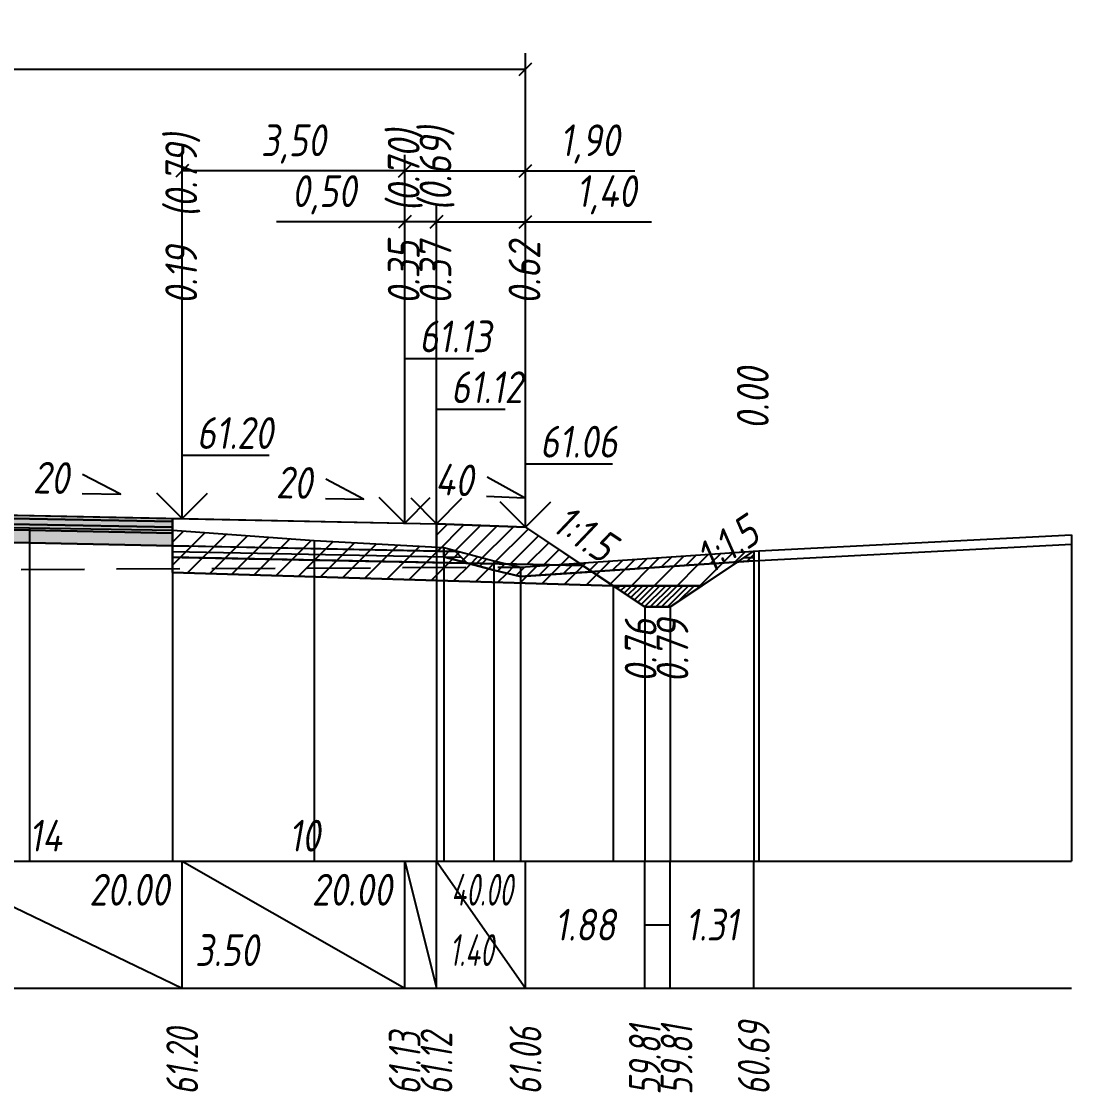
# Model space of a CAD drawing. Extents: x -717 to 1451, y -133302 to 233.
# Drawn here: x 166.3 to 248.9, y -52782.2 to -52698 of the extents above; entities that cross this region are included whole.
import ezdxf
from ezdxf.enums import TextEntityAlignment as Align

# ---------------------------------------------------------------- set-up
doc = ezdxf.new("R2010")
doc.units = 0
doc.linetypes.add('штриховая', pattern=[0.75, 0.5, -0.25])
for name, color, linetype in [('Интерполированный поперечник', 2, 'Continuous'), ('Код_514', 1, 'Continuous'), ('Контур_0', 7, 'Continuous'), ('Контур_2521', 7, 'Continuous'), ('Контур_2564', 7, 'Continuous'), ('Контур_2660', 7, 'Continuous'), ('Контур_2665', 7, 'Continuous'), ('Контур_400', 7, 'Continuous'), ('Контур_508', 7, 'Continuous'), ('Контур_512', 7, 'Continuous'), ('Контур_513', 7, 'Continuous'), ('Контур_818', 7, 'Continuous'), ('Красный поперечник', 1, 'Continuous'), ('Объём_2501', 7, 'Continuous'), ('Объём_2564', 7, 'Continuous'), ('Объём_2650', 7, 'Continuous'), ('Объём_2660', 7, 'Continuous'), ('Объём_2661', 7, 'Continuous'), ('Объём_2662', 7, 'Continuous'), ('Объём_2663', 7, 'Continuous'), ('Объём_2664', 7, 'Continuous'), ('Объём_2665', 7, 'Continuous'), ('Объём_2666', 7, 'Continuous'), ('Объём_2667', 7, 'Continuous'), ('Объём_2668', 7, 'Continuous'), ('Объём_2669', 7, 'Continuous'), ('Объём_2675', 7, 'Continuous'), ('Объём_2753', 7, 'Continuous'), ('Откосы', 7, 'Continuous'), ('Отметки покрытия', 7, 'Continuous'), ('Рабочие отметки', 7, 'Continuous'), ('Рабочие отметки доп.', 7, 'Continuous'), ('Слои выравнивания', 7, 'Continuous'), ('Таблица', 7, 'Continuous'), ('Уклоны проезжей части', 7, 'Continuous'), ('Черный поперечник', 3, 'Continuous')]:
    doc.layers.add(name, color=color, linetype=linetype)
for name, color, linetype, true_color in [('Контур_2540', 2, 'Continuous', 0xffff00), ('Контур_2560', 2, 'Continuous', 0xffff00), ('Контур_2561', 7, 'Continuous', 0xff8040), ('Контур_2562', 3, 'Continuous', 0x00ff00), ('Контур_2563', 7, 'Continuous', 0xff8000), ('Контур_2570', 7, 'Continuous', 0x80ff00), ('Контур_2725', 7, 'Continuous', 0x323232), ('Контур_2736', 4, 'Continuous', 0x00ffff), ('Контур_2737', 4, 'Continuous', 0x00ffff), ('Контур_2738', 4, 'Continuous', 0x00ffff), ('Контур_2739', 4, 'Continuous', 0x00ffff), ('Контур_2741', 4, 'Continuous', 0x00ffff), ('Контур_2742', 4, 'Continuous', 0x00ffff), ('Контур_2743', 4, 'Continuous', 0x00ffff), ('Контур_2744', 7, 'Continuous', 0xa4ffff), ('Контур_2745', 7, 'Continuous', 0xa4ffff), ('Контур_2747', 4, 'Continuous', 0x00ffff), ('Контур_2748', 4, 'Continuous', 0x00ffff), ('Контур_2749', 4, 'Continuous', 0x00ffff), ('Контур_2750', 4, 'Continuous', 0x00ffff), ('Контур_2751', 4, 'Continuous', 0x00ffff), ('Контур_2752', 4, 'Continuous', 0x00ffff), ('Контур_2760', 7, 'Continuous', 0x323232), ('Контур_2761', 7, 'Continuous', 0x323232), ('Контур_2762', 7, 'Continuous', 0x323232), ('Контур_2763', 7, 'Continuous', 0x323232), ('Контур_402', 7, 'Continuous', 0xff6464), ('Контур_703', 4, 'Continuous', 0x00ffff), ('Контур_705', 4, 'Continuous', 0x00ffff), ('Контур_707', 4, 'Continuous', 0x00ffff), ('Контур_720', 131, 'Continuous', 0xaaffff), ('Объём_2500', 7, 'Continuous', 0xc0c0c0), ('Объём_2520', 7, 'Continuous', 0x80ffff), ('Объём_2540', 2, 'Continuous', 0xffff00), ('Объём_2560', 2, 'Continuous', 0xffff00), ('Объём_2561', 7, 'Continuous', 0xff8040), ('Объём_2562', 3, 'Continuous', 0x00ff00), ('Объём_2563', 7, 'Continuous', 0xff8000), ('Объём_2570', 7, 'Continuous', 0x80ff00), ('Объём_2600', 7, 'Continuous', 0x808000), ('Объём_2620', 2, 'Continuous', 0xffff00), ('Объём_2746', 2, 'Continuous', 0xffff00)]:
    doc.layers.add(name, color=color, linetype=linetype, true_color=true_color)
doc.styles.get("Standard").update_dxf_attribs({"font": 'txt', "height": 2.5})
doc.styles.add('М', font='romand.shx', dxfattribs={"width": 0.8, "oblique": 10, "height": 2.5})
doc.dimstyles.new('ISO-25', dxfattribs={"dimtxt": 2.5, "dimasz": 2.5, "dimexe": 1.25, "dimexo": 0.625, "dimtad": 1, "dimtxsty": 'Standard', "dimcen": 2.5, "dimadec": 0, "dimazin": 0, "dimtfac": 1, "dimtmove": 0, "dimatfit": 3, "dimfxl": 1, "dimarcsym": 0})

# ---------------------------------------------------------------- blocks, each defined once
blk = doc.blocks.new('_Oblique')
at = {"color": 0, "linetype": 'ByBlock', "lineweight": -2}
blk.add_line((-0.5, -0.5), (0.5, 0.5), dxfattribs=at)
blk = doc.blocks.new('*D1258')
at = {"color": 0, "lineweight": -2, "transparency": 16777216}
for p, q in [((198.9, -52736.898), (198.9, -52712.458)), ((205.9, -52737.178), (205.9, -52712.458)), ((198.9, -52713.708), (205.9, -52713.708)), ((205.9, -52713.708), (215.816, -52713.708))]:
    blk.add_line(p, q, dxfattribs=at)
at = {"layer": 'Defpoints', "color": 0, "transparency": 16777216}
for p in [(205.9, -52713.708), (198.9, -52737.523), (205.9, -52737.803)]:
    blk.add_point(p, dxfattribs=at)
at = {"color": 0, "lineweight": -2, "transparency": 16777216, "rotation": 180}
blk.add_blockref('_Oblique', (198.9, -52713.708), dxfattribs=at)
at = {"color": 0, "lineweight": -2, "transparency": 16777216}
blk.add_blockref('_Oblique', (205.9, -52713.708), dxfattribs=at)
at = {"color": 0, "transparency": 16777216, "insert": (212.276, -52711.595), "char_height": 2.5, "width": 8.75, "attachment_point": 5, "style": 'М'}
blk.add_mtext('1,40', dxfattribs=at)
blk = doc.blocks.new('*D1260')
at = {"color": 0, "lineweight": -2, "transparency": 16777216}
for p, q in [((196.4, -52736.848), (196.4, -52712.458)), ((198.9, -52736.898), (198.9, -52712.458)), ((196.4, -52713.708), (186.305, -52713.708)), ((198.9, -52713.708), (196.4, -52713.708))]:
    blk.add_line(p, q, dxfattribs=at)
at = {"layer": 'Defpoints', "color": 0, "transparency": 16777216}
for p in [(198.9, -52713.708), (196.4, -52737.473), (198.9, -52737.523)]:
    blk.add_point(p, dxfattribs=at)
at = {"color": 0, "lineweight": -2, "transparency": 16777216, "rotation": 180}
blk.add_blockref('_Oblique', (196.4, -52713.708), dxfattribs=at)
at = {"color": 0, "lineweight": -2, "transparency": 16777216}
blk.add_blockref('_Oblique', (198.9, -52713.708), dxfattribs=at)
at = {"color": 0, "transparency": 16777216, "insert": (190.067, -52711.595), "char_height": 2.5, "width": 9.16667, "attachment_point": 5, "style": 'М'}
blk.add_mtext('0,50', dxfattribs=at)
blk = doc.blocks.new('*D1262')
at = {"color": 0, "lineweight": -2, "transparency": 16777216}
for p, q in [((178.9, -52736.498), (178.9, -52708.458)), ((196.4, -52736.848), (196.4, -52708.458)), ((196.4, -52709.708), (178.9, -52709.708))]:
    blk.add_line(p, q, dxfattribs=at)
at = {"layer": 'Defpoints', "color": 0, "transparency": 16777216}
for p in [(178.9, -52709.708), (178.9, -52737.123), (196.4, -52737.473)]:
    blk.add_point(p, dxfattribs=at)
at = {"color": 0, "lineweight": -2, "transparency": 16777216, "rotation": 180}
blk.add_blockref('_Oblique', (178.9, -52709.708), dxfattribs=at)
at = {"color": 0, "lineweight": -2, "transparency": 16777216}
blk.add_blockref('_Oblique', (196.4, -52709.708), dxfattribs=at)
at = {"color": 0, "transparency": 16777216, "insert": (187.65, -52707.595), "char_height": 2.5, "width": 9.58333, "attachment_point": 5, "style": 'М'}
blk.add_mtext('3,50', dxfattribs=at)
blk = doc.blocks.new('*D1263')
at = {"color": 0, "lineweight": -2, "transparency": 16777216}
for p, q in [((196.4, -52736.848), (196.4, -52708.458)), ((205.9, -52737.178), (205.9, -52708.458)), ((196.4, -52709.708), (205.9, -52709.708)), ((205.9, -52709.708), (214.509, -52709.708))]:
    blk.add_line(p, q, dxfattribs=at)
at = {"layer": 'Defpoints', "color": 0, "transparency": 16777216}
for p in [(196.4, -52709.708), (196.4, -52737.473), (205.9, -52737.803)]:
    blk.add_point(p, dxfattribs=at)
at = {"color": 0, "lineweight": -2, "transparency": 16777216, "rotation": 180}
blk.add_blockref('_Oblique', (196.4, -52709.708), dxfattribs=at)
at = {"color": 0, "lineweight": -2, "transparency": 16777216}
blk.add_blockref('_Oblique', (205.9, -52709.708), dxfattribs=at)
at = {"color": 0, "transparency": 16777216, "insert": (210.969, -52707.595), "char_height": 2.5, "width": 8.75, "attachment_point": 5, "style": 'М'}
blk.add_mtext('1,90', dxfattribs=at)
blk = doc.blocks.new('*D1265')
at = {"color": 0, "lineweight": -2, "transparency": 16777216}
for p, q in [((110.4, -52737.178), (110.4, -52700.458)), ((205.9, -52737.178), (205.9, -52700.458)), ((110.4, -52701.708), (205.9, -52701.708))]:
    blk.add_line(p, q, dxfattribs=at)
at = {"layer": 'Defpoints', "color": 0, "transparency": 16777216}
for p in [(205.9, -52701.708), (110.4, -52737.803), (205.9, -52737.803)]:
    blk.add_point(p, dxfattribs=at)
at = {"color": 0, "lineweight": -2, "transparency": 16777216, "rotation": 180}
blk.add_blockref('_Oblique', (110.4, -52701.708), dxfattribs=at)
at = {"color": 0, "lineweight": -2, "transparency": 16777216}
blk.add_blockref('_Oblique', (205.9, -52701.708), dxfattribs=at)
at = {"color": 0, "transparency": 16777216, "insert": (158.15, -52699.595), "char_height": 2.5, "width": 10.41667, "attachment_point": 5, "style": 'М'}
blk.add_mtext('19,10', dxfattribs=at)

msp = doc.modelspace()

# ---------------------------------------------------------------- hatches: boundary and pattern name
at = {"layer": 'Объём_2563'}
h = msp.add_hatch(dxfattribs=at)
h.set_pattern_fill('ANSI31', color=256, scale=0.3)
h.paths.add_polyline_path([(201.318, -52740.559), (200.4, -52739.64), (198.9, -52739.61), (198.9, -52737.46), (205.9, -52737.74), (210.4, -52740.74)])
at = {"layer": 'Объём_2570'}
h = msp.add_hatch(dxfattribs=at)
h.set_pattern_fill('ANSI31', color=256, scale=0.2)
h.paths.add_polyline_path([(223.86, -52740.369), (205.513, -52741.617), (203.407, -52741.128), (199.469, -52740.07), (199.469, -52739.32), (203.407, -52740.378), (205.513, -52740.867), (223.86, -52739.619)])
at = {"layer": 'Объём_2600'}
h = msp.add_hatch(dxfattribs=at)
h.set_pattern_fill('ANSI31', color=6, scale=0.4)
h.paths.add_polyline_path([(212.791, -52742.335), (178.131, -52741.295), (178.131, -52737.969), (189.29, -52738.77), (199.469, -52739.32), (199.469, -52740.07), (203.407, -52741.128), (205.513, -52741.617), (222.607, -52740.455), (219.787, -52742.335)])
h = msp.add_hatch(dxfattribs=at)
h.set_pattern_fill('HONEY', color=5, scale=0.3)
h.paths.add_polyline_path([(222.607, -52740.455), (223.86, -52739.619), (223.86, -52740.369)])
at = {"layer": 'Объём_2620'}
h = msp.add_hatch(dxfattribs=at)
h.set_pattern_fill('ANSI31', color=2, scale=0.1)
h.paths.add_polyline_path([(212.791, -52742.335), (219.787, -52742.335), (217.289, -52744), (215.289, -52744)])
at = {"layer": 'Слои выравнивания'}
for color, points in [(2, [(158.15, -52736.645), (166.88, -52736.82), (178.131, -52737.045), (178.131, -52737.295), (166.88, -52737.07), (158.15, -52736.895)]), (3, [(158.15, -52736.895), (166.88, -52737.07), (178.131, -52737.295), (178.131, -52737.745), (166.88, -52737.52), (158.15, -52737.345)]), (4, [(158.15, -52737.345), (166.88, -52737.52), (178.131, -52737.745), (178.131, -52738.195), (166.88, -52737.97), (158.15, -52737.795)]), (5, [(158.15, -52737.795), (166.88, -52737.97), (178.131, -52738.195), (178.131, -52739.195), (166.88, -52738.97), (158.15, -52738.795)])]:
    msp.add_hatch(color=color, dxfattribs=at).paths.add_polyline_path(points)

# ---------------------------------------------------------------- linework, layer by layer
at = {"layer": 'Интерполированный поперечник', "linetype": 'штриховая', "ltscale": 10, "flags": 128}
msp.add_lwpolyline([(91.22, -52741.405), (205.513, -52740.867)], dxfattribs=at)
at = {"layer": 'Код_514'}
for p, q in [((158.15, -52764), (178.9, -52774)), ((178.9, -52774), (178.9, -52764)), ((178.9, -52764), (196.4, -52774)), ((196.4, -52774), (196.4, -52764)), ((196.4, -52764), (198.9, -52774)), ((198.9, -52774), (198.9, -52764)), ((198.9, -52764), (205.9, -52774)), ((205.9, -52774), (205.9, -52764)), ((215.289, -52774), (215.289, -52764)), ((217.289, -52774), (217.289, -52764)), ((223.86, -52774), (223.86, -52764)), ((215.289, -52769), (217.289, -52769))]:
    msp.add_line(p, q, dxfattribs=at)
at = {"layer": 'Контур_0', "flags": 128}
for points in [[(178.131, -52737.045), (198.9, -52737.46), (198.9, -52739.61), (178.131, -52739.195), (178.131, -52737.045), (178.131, -52737.045)], [(205.9, -52737.74), (210.119, -52740.554), (210.119, -52740.554), (210.119, -52740.554), (210.119, -52740.554), (210.119, -52740.554), (210.119, -52740.554), (210.119, -52740.554), (210.119, -52740.554), (210.119, -52740.554), (210.119, -52740.554), (210.119, -52740.554), (210.119, -52740.554), (210.119, -52740.554), (210.119, -52740.554), (215.289, -52744)], [(205.9, -52737.74), (210.119, -52740.554), (210.119, -52740.554), (210.119, -52740.554), (210.119, -52740.554), (210.119, -52740.554), (210.119, -52740.554), (210.119, -52740.554), (210.119, -52740.554), (210.119, -52740.554), (210.119, -52740.554), (210.119, -52740.554), (210.119, -52740.554), (210.119, -52740.554), (210.119, -52740.554), (215.289, -52744), (217.289, -52744), (223.86, -52739.619), (223.86, -52739.619), (223.86, -52739.619), (223.86, -52739.619), (223.86, -52739.619), (223.86, -52739.619), (223.86, -52739.619), (223.86, -52739.619), (223.86, -52739.619), (223.86, -52739.619), (223.86, -52739.619), (223.86, -52739.619), (223.86, -52739.619)], [(178.9, -52739.21), (200.4, -52739.64), (201.318, -52740.559), (178.131, -52740.095), (178.131, -52739.195), (178.9, -52739.21), (178.9, -52739.21)], [(198.9, -52739.61), (200.4, -52739.64), (201.318, -52740.559), (210.4, -52740.74)]]:
    msp.add_lwpolyline(points, dxfattribs=at)
at = {"layer": 'Контур_2521', "color": 250, "flags": 128}
msp.add_lwpolyline([(178.131, -52739.645), (200.859, -52740.1)], dxfattribs=at)
at = {"layer": 'Контур_2540', "flags": 128}
msp.add_lwpolyline([(178.9, -52740.11), (210.4, -52740.74), (212.791, -52742.335), (178.131, -52741.295), (178.131, -52740.095), (178.9, -52740.11), (178.9, -52740.11)], dxfattribs=at)
at = {"layer": 'Контур_2560', "flags": 128}
msp.add_lwpolyline([(198.9, -52737.46), (205.9, -52737.74), (205.9, -52737.74), (205.9, -52737.74)], dxfattribs=at)
at = {"layer": 'Контур_2561', "flags": 128}
msp.add_lwpolyline([(198.9, -52737.46), (198.9, -52737.46), (205.9, -52737.74), (205.9, -52737.74), (198.9, -52737.46)], dxfattribs=at)
at = {"layer": 'Контур_2562', "flags": 128}
msp.add_lwpolyline([(205.9, -52737.74), (205.9, -52737.74), (205.9, -52737.74), (205.9, -52737.74), (205.9, -52737.74)], dxfattribs=at)
at = {"layer": 'Контур_2563', "flags": 128}
msp.add_lwpolyline([(201.318, -52740.559), (200.4, -52739.64), (198.9, -52739.61), (198.9, -52737.46), (205.9, -52737.74), (210.4, -52740.74), (201.318, -52740.559), (201.318, -52740.559)], dxfattribs=at)
at = {"layer": 'Контур_2564', "flags": 128}
msp.add_lwpolyline([(198.9, -52737.46), (205.9, -52737.74)], dxfattribs=at)
at = {"layer": 'Контур_2570', "flags": 128}
msp.add_lwpolyline([(80, -52742.554), (81.656, -52742.48), (83.177, -52742.374), (91.22, -52742.155), (91.22, -52742.155), (95.287, -52741.906), (104.924, -52740.9), (104.924, -52740.15), (120.26, -52739.009), (132.768, -52738.224), (144.321, -52737.934), (155.483, -52737.667), (158.15, -52737.697), (166.88, -52737.795), (178.131, -52737.969), (189.29, -52738.77), (199.469, -52739.32), (199.469, -52740.07), (203.407, -52741.128), (205.513, -52741.617), (205.513, -52741.617), (224.255, -52740.343), (248.86, -52739.08)], dxfattribs=at)
at = {"layer": 'Контур_2660', "flags": 128}
msp.add_lwpolyline([(178.131, -52741.295), (212.791, -52742.335)], dxfattribs=at)
at = {"layer": 'Контур_2665', "flags": 128}
msp.add_lwpolyline([(205.9, -52737.74), (205.9, -52737.74)], dxfattribs=at)
at = {"layer": 'Контур_2725', "flags": 128}
msp.add_lwpolyline([(132.768, -52739.303), (137.4, -52739.21), (144.321, -52739.072), (155.483, -52738.849), (158.15, -52738.795), (166.88, -52738.97), (178.131, -52739.195)], dxfattribs=at)
at = {"layer": 'Контур_2736', "flags": 128}
for points in [[(205.9, -52737.74), (210.119, -52740.554)], [(210.119, -52740.554), (215.289, -52744)]]:
    msp.add_lwpolyline(points, dxfattribs=at)
at = {"layer": 'Контур_2737', "flags": 128}
msp.add_lwpolyline([(210.119, -52740.554), (210.119, -52740.554)], dxfattribs=at)
at = {"layer": 'Контур_2738', "flags": 128}
msp.add_lwpolyline([(210.119, -52740.554), (210.119, -52740.554)], dxfattribs=at)
at = {"layer": 'Контур_2739', "flags": 128}
msp.add_lwpolyline([(210.119, -52740.554), (210.119, -52740.554)], dxfattribs=at)
at = {"layer": 'Контур_2741', "flags": 128}
msp.add_lwpolyline([(223.86, -52739.619), (223.86, -52739.619)], dxfattribs=at)
at = {"layer": 'Контур_2742', "flags": 128}
msp.add_lwpolyline([(223.86, -52739.619), (223.86, -52739.619)], dxfattribs=at)
at = {"layer": 'Контур_2743', "flags": 128}
msp.add_lwpolyline([(223.86, -52739.619), (223.86, -52739.619)], dxfattribs=at)
at = {"layer": 'Контур_2744', "flags": 128}
msp.add_lwpolyline([(223.86, -52739.619), (223.86, -52739.619)], dxfattribs=at)
msp.add_lwpolyline([(223.86, -52739.619), (223.86, -52739.619)], dxfattribs=at)
msp.add_lwpolyline([(223.86, -52739.619), (223.86, -52739.619)], dxfattribs=at)
msp.add_lwpolyline([(223.86, -52739.619), (223.86, -52739.619)], dxfattribs=at)
msp.add_lwpolyline([(223.86, -52739.619), (223.86, -52739.619)], dxfattribs=at)
msp.add_lwpolyline([(223.86, -52739.619), (223.86, -52739.619)], dxfattribs=at)
at = {"layer": 'Контур_2745', "flags": 128}
msp.add_lwpolyline([(210.119, -52740.554), (210.119, -52740.554)], dxfattribs=at)
msp.add_lwpolyline([(210.119, -52740.554), (210.119, -52740.554)], dxfattribs=at)
msp.add_lwpolyline([(210.119, -52740.554), (210.119, -52740.554)], dxfattribs=at)
msp.add_lwpolyline([(210.119, -52740.554), (210.119, -52740.554)], dxfattribs=at)
msp.add_lwpolyline([(210.119, -52740.554), (210.119, -52740.554)], dxfattribs=at)
msp.add_lwpolyline([(210.119, -52740.554), (210.119, -52740.554)], dxfattribs=at)
at = {"layer": 'Контур_2747', "flags": 128}
msp.add_lwpolyline([(210.119, -52740.554), (210.119, -52740.554)], dxfattribs=at)
at = {"layer": 'Контур_2748', "flags": 128}
msp.add_lwpolyline([(210.119, -52740.554), (210.119, -52740.554)], dxfattribs=at)
at = {"layer": 'Контур_2749', "flags": 128}
msp.add_lwpolyline([(210.119, -52740.554), (210.119, -52740.554)], dxfattribs=at)
at = {"layer": 'Контур_2750', "flags": 128}
msp.add_lwpolyline([(223.86, -52739.619), (223.86, -52739.619)], dxfattribs=at)
at = {"layer": 'Контур_2751', "flags": 128}
msp.add_lwpolyline([(223.86, -52739.619), (223.86, -52739.619)], dxfattribs=at)
at = {"layer": 'Контур_2752', "flags": 128}
msp.add_lwpolyline([(223.86, -52739.619), (223.86, -52739.619)], dxfattribs=at)
at = {"layer": 'Контур_2760', "flags": 128}
msp.add_lwpolyline([(132.768, -52737.153), (137.4, -52737.06), (144.321, -52736.922), (155.483, -52736.699), (158.15, -52736.645), (166.88, -52736.82), (178.131, -52737.045)], dxfattribs=at)
at = {"layer": 'Контур_2761', "flags": 128}
msp.add_lwpolyline([(132.768, -52737.403), (137.4, -52737.31), (144.321, -52737.172), (155.483, -52736.949), (158.15, -52736.895), (166.88, -52737.07), (178.131, -52737.295)], dxfattribs=at)
at = {"layer": 'Контур_2762', "flags": 128}
msp.add_lwpolyline([(132.768, -52737.853), (137.4, -52737.76), (144.321, -52737.622), (155.483, -52737.399), (158.15, -52737.345), (166.88, -52737.52), (178.131, -52737.745)], dxfattribs=at)
at = {"layer": 'Контур_2763', "flags": 128}
msp.add_lwpolyline([(132.768, -52738.303), (137.4, -52738.21), (144.321, -52738.072), (155.483, -52737.849), (158.15, -52737.795), (166.88, -52737.97), (178.131, -52738.195)], dxfattribs=at)
at = {"layer": 'Контур_400', "flags": 128}
msp.add_lwpolyline([(158.15, -52736.645), (178.9, -52737.06), (196.4, -52737.41), (196.4, -52737.41), (196.4, -52737.41), (196.4, -52737.41), (196.4, -52737.41), (196.4, -52737.41), (198.9, -52737.46)], dxfattribs=at)
at = {"layer": 'Контур_402', "flags": 128}
msp.add_lwpolyline([(105, -52742.29), (132.768, -52741.457), (132.768, -52739.303), (158.15, -52738.795), (178.131, -52739.195), (178.131, -52741.295), (212.791, -52742.335)], dxfattribs=at)
at = {"layer": 'Контур_508', "flags": 128}
msp.add_lwpolyline([(105, -52742.29), (132.768, -52741.457), (132.768, -52739.303), (158.15, -52738.795), (178.131, -52739.195), (178.131, -52741.295), (212.791, -52742.335), (215.289, -52744), (217.289, -52744), (223.86, -52739.619)], dxfattribs=at)
at = {"layer": 'Контур_512', "flags": 128}
msp.add_lwpolyline([(178.131, -52741.295), (212.791, -52742.335), (215.289, -52744), (217.289, -52744), (223.86, -52739.619)], dxfattribs=at)
at = {"layer": 'Контур_513', "flags": 128}
msp.add_lwpolyline([(105, -52742.29), (132.768, -52741.457), (132.768, -52739.303), (158.15, -52738.795), (178.131, -52739.195), (178.131, -52741.295), (212.791, -52742.335), (215.289, -52744), (217.289, -52744), (223.86, -52739.619)], dxfattribs=at)
at = {"layer": 'Контур_703', "flags": 128}
msp.add_lwpolyline([(205.9, -52737.74), (210.119, -52740.554)], dxfattribs=at)
at = {"layer": 'Контур_705', "flags": 128}
msp.add_lwpolyline([(210.119, -52740.554), (210.119, -52740.554)], dxfattribs=at)
at = {"layer": 'Контур_707', "flags": 128}
msp.add_lwpolyline([(217.289, -52744), (223.86, -52739.619)], dxfattribs=at)
at = {"layer": 'Контур_720', "flags": 128}
msp.add_lwpolyline([(215.289, -52744), (217.289, -52744)], dxfattribs=at)
at = {"layer": 'Контур_818', "flags": 128}
msp.add_lwpolyline([(105, -52740.144), (120.26, -52739.009), (132.768, -52738.224), (144.321, -52737.934), (155.483, -52737.667), (158.15, -52737.697), (166.88, -52737.795), (178.131, -52737.969), (189.29, -52738.77), (199.469, -52739.32), (199.469, -52740.07), (203.407, -52741.128), (205.513, -52741.617), (205.513, -52741.617), (223.86, -52740.369)], dxfattribs=at)
at = {"layer": 'Красный поперечник'}
for p, q in [((158.15, -52736.645), (178.9, -52737.06)), ((178.9, -52737.06), (196.4, -52737.41)), ((196.4, -52737.41), (198.9, -52737.46)), ((198.9, -52737.46), (205.9, -52737.74)), ((205.9, -52737.74), (215.289, -52744)), ((217.289, -52744), (223.86, -52739.619)), ((223.86, -52739.619), (223.86, -52764)), ((178.131, -52741.295), (178.131, -52764)), ((212.791, -52742.335), (212.791, -52764)), ((215.289, -52744), (215.289, -52764)), ((215.289, -52744), (217.289, -52744)), ((217.289, -52744), (217.289, -52764))]:
    msp.add_line(p, q, dxfattribs=at)
at = {"layer": 'Объём_2500', "flags": 128}
msp.add_lwpolyline([(178.131, -52737.045), (198.9, -52737.46), (198.9, -52739.61), (178.131, -52739.195), (178.131, -52737.045), (178.131, -52737.045)], dxfattribs=at)
at = {"layer": 'Объём_2501', "flags": 128}
msp.add_lwpolyline([(158.15, -52736.645), (178.9, -52737.06), (196.4, -52737.41), (196.4, -52737.41), (196.4, -52737.41), (196.4, -52737.41), (196.4, -52737.41), (196.4, -52737.41), (198.9, -52737.46)], dxfattribs=at)
at = {"layer": 'Объём_2520', "color": 250, "flags": 128}
msp.add_lwpolyline([(178.9, -52739.21), (200.4, -52739.64), (201.318, -52740.559), (178.131, -52740.095), (178.131, -52739.195), (178.9, -52739.21), (178.9, -52739.21)], dxfattribs=at)
at = {"layer": 'Объём_2540', "flags": 128}
msp.add_lwpolyline([(178.9, -52740.11), (210.4, -52740.74), (212.791, -52742.335), (178.131, -52741.295), (178.131, -52740.095), (178.9, -52740.11), (178.9, -52740.11)], dxfattribs=at)
at = {"layer": 'Объём_2560', "flags": 128}
msp.add_lwpolyline([(198.9, -52737.46), (205.9, -52737.74), (205.9, -52737.74), (205.9, -52737.74)], dxfattribs=at)
at = {"layer": 'Объём_2561', "flags": 128}
msp.add_lwpolyline([(198.9, -52737.46), (198.9, -52737.46), (205.9, -52737.74), (205.9, -52737.74), (198.9, -52737.46)], dxfattribs=at)
at = {"layer": 'Объём_2562', "flags": 128}
msp.add_lwpolyline([(205.9, -52737.74), (205.9, -52737.74), (205.9, -52737.74), (205.9, -52737.74), (205.9, -52737.74)], dxfattribs=at)
at = {"layer": 'Объём_2563', "color": 250, "flags": 128}
msp.add_lwpolyline([(201.318, -52740.559), (200.4, -52739.64), (198.9, -52739.61), (198.9, -52737.46), (205.9, -52737.74), (210.4, -52740.74), (201.318, -52740.559), (201.318, -52740.559)], dxfattribs=at)
at = {"layer": 'Объём_2564', "flags": 128}
msp.add_lwpolyline([(198.9, -52737.46), (205.9, -52737.74)], dxfattribs=at)
at = {"layer": 'Объём_2570', "flags": 128}
msp.add_lwpolyline([(223.86, -52740.369), (205.513, -52741.617), (203.407, -52741.128), (199.469, -52740.07), (199.469, -52739.32), (203.407, -52740.378), (205.513, -52740.867), (223.86, -52739.619), (223.86, -52740.369), (223.86, -52740.369)], dxfattribs=at)
at = {"layer": 'Объём_2600', "color": 5, "flags": 128}
msp.add_lwpolyline([(222.607, -52740.455), (223.86, -52739.619), (223.86, -52740.369), (222.607, -52740.455), (222.607, -52740.455)], dxfattribs=at)
at = {"layer": 'Объём_2620', "flags": 128}
msp.add_lwpolyline([(212.791, -52742.335), (219.787, -52742.335), (217.289, -52744), (215.289, -52744), (212.791, -52742.335), (212.791, -52742.335)], dxfattribs=at)
at = {"layer": 'Объём_2650', "color": 6, "flags": 128}
msp.add_lwpolyline([(212.791, -52742.335), (178.131, -52741.295), (178.131, -52737.969), (189.29, -52738.77), (199.469, -52739.32), (199.469, -52740.07), (203.407, -52741.128), (205.513, -52741.617), (222.607, -52740.455), (219.787, -52742.335), (212.791, -52742.335), (212.791, -52742.335)], dxfattribs=at)
at = {"layer": 'Объём_2660', "flags": 128}
msp.add_lwpolyline([(178.131, -52741.295), (212.791, -52742.335)], dxfattribs=at)
at = {"layer": 'Объём_2661', "flags": 128}
msp.add_lwpolyline([(205.9, -52737.74), (210.119, -52740.554), (212.791, -52742.335)], dxfattribs=at)
at = {"layer": 'Объём_2662', "flags": 128}
msp.add_lwpolyline([(219.787, -52742.335), (223.86, -52739.619)], dxfattribs=at)
at = {"layer": 'Объём_2663', "flags": 128}
for points in [[(212.791, -52742.335), (215.289, -52744)], [(217.289, -52744), (219.787, -52742.335)]]:
    msp.add_lwpolyline(points, dxfattribs=at)
at = {"layer": 'Объём_2664', "flags": 128}
msp.add_lwpolyline([(215.289, -52744), (217.289, -52744)], dxfattribs=at)
at = {"layer": 'Объём_2665', "flags": 128}
msp.add_lwpolyline([(205.9, -52737.74), (205.9, -52737.74)], dxfattribs=at)
at = {"layer": 'Объём_2666', "flags": 128}
for points in [[(205.9, -52737.74), (210.119, -52740.554)], [(210.119, -52740.554), (212.791, -52742.335)]]:
    msp.add_lwpolyline(points, dxfattribs=at)
at = {"layer": 'Объём_2667', "flags": 128}
for points in [[(223.86, -52739.619), (223.86, -52739.619)], [(210.119, -52740.554), (210.119, -52740.554)]]:
    msp.add_lwpolyline(points, dxfattribs=at)
at = {"layer": 'Объём_2668', "flags": 128}
for points in [[(223.86, -52739.619), (223.86, -52739.619)], [(210.119, -52740.554), (210.119, -52740.554)]]:
    msp.add_lwpolyline(points, dxfattribs=at)
at = {"layer": 'Объём_2669', "flags": 128}
for points in [[(223.86, -52739.619), (223.86, -52739.619)], [(210.119, -52740.554), (210.119, -52740.554)]]:
    msp.add_lwpolyline(points, dxfattribs=at)
at = {"layer": 'Объём_2675', "flags": 128}
for points in [[(223.86, -52739.619), (223.86, -52739.619)], [(223.86, -52739.619), (223.86, -52739.619)], [(223.86, -52739.619), (223.86, -52739.619)], [(223.86, -52739.619), (223.86, -52739.619)], [(223.86, -52739.619), (223.86, -52739.619)], [(223.86, -52739.619), (223.86, -52739.619)], [(210.119, -52740.554), (210.119, -52740.554)], [(210.119, -52740.554), (210.119, -52740.554)], [(210.119, -52740.554), (210.119, -52740.554)], [(210.119, -52740.554), (210.119, -52740.554)], [(210.119, -52740.554), (210.119, -52740.554)], [(210.119, -52740.554), (210.119, -52740.554)]]:
    msp.add_lwpolyline(points, dxfattribs=at)
at = {"layer": 'Объём_2746', "flags": 128}
msp.add_lwpolyline([(212.791, -52742.335), (178.131, -52741.295), (178.131, -52737.969), (189.29, -52738.77), (199.469, -52739.32), (199.469, -52740.07), (203.407, -52741.128), (205.513, -52741.617), (211.14, -52741.234), (212.791, -52742.335), (212.791, -52742.335)], dxfattribs=at)
at = {"layer": 'Объём_2753', "flags": 128}
msp.add_lwpolyline([(178.131, -52737.045), (178.131, -52737.045)], dxfattribs=at)
at = {"layer": 'Откосы', "color": 1, "flags": 128}
for points in [[(171.038, -52735.086), (174.037, -52735.146), (171.068, -52733.587)], [(202.831, -52735.297), (205.829, -52735.417), (202.891, -52733.799)], [(190.163, -52735.469), (193.162, -52735.529), (190.193, -52733.969)]]:
    msp.add_lwpolyline(points, dxfattribs=at)
at = {"layer": 'Отметки покрытия', "color": 1}
for p, q in [((196.4, -52737.41), (196.4, -52724.46)), ((196.4, -52724.46), (201.8, -52724.46)), ((198.9, -52737.46), (198.9, -52728.46)), ((198.9, -52728.46), (204.3, -52728.46)), ((178.9, -52737.06), (178.9, -52732.06)), ((178.9, -52732.06), (185.75, -52732.06)), ((205.9, -52737.74), (205.9, -52732.74)), ((205.9, -52732.74), (212.75, -52732.74)), ((178.9, -52737.06), (176.9, -52735.06)), ((178.9, -52737.06), (180.9, -52735.06)), ((196.4, -52737.41), (194.4, -52735.41)), ((196.4, -52737.41), (198.4, -52735.41)), ((198.9, -52737.46), (196.9, -52735.46)), ((198.9, -52737.46), (200.9, -52735.46)), ((205.9, -52737.74), (203.9, -52735.74)), ((205.9, -52737.74), (207.9, -52735.74))]:
    msp.add_line(p, q, dxfattribs=at)
at = {"layer": 'Слои выравнивания'}
for p, q in [((178.131, -52737.045), (178.131, -52764)), ((198.9, -52737.46), (198.9, -52764))]:
    msp.add_line(p, q, dxfattribs=at)
at = {"layer": 'Слои выравнивания', "color": 2, "flags": 128}
msp.add_lwpolyline([(158.15, -52736.645), (166.88, -52736.82), (178.131, -52737.045), (178.131, -52737.295), (166.88, -52737.07), (158.15, -52736.895)], close=True, dxfattribs=at)
at = {"layer": 'Слои выравнивания', "color": 3, "flags": 128}
msp.add_lwpolyline([(158.15, -52736.895), (166.88, -52737.07), (178.131, -52737.295), (178.131, -52737.745), (166.88, -52737.52), (158.15, -52737.345)], close=True, dxfattribs=at)
at = {"layer": 'Слои выравнивания', "color": 4, "flags": 128}
msp.add_lwpolyline([(158.15, -52737.345), (166.88, -52737.52), (178.131, -52737.745), (178.131, -52738.195), (166.88, -52737.97), (158.15, -52737.795)], close=True, dxfattribs=at)
at = {"layer": 'Слои выравнивания', "color": 5, "flags": 128}
msp.add_lwpolyline([(158.15, -52737.795), (166.88, -52737.97), (178.131, -52738.195), (178.131, -52739.195), (166.88, -52738.97), (158.15, -52738.795)], close=True, dxfattribs=at)
at = {"layer": 'Таблица'}
for p, q in [((80, -52764), (248.86, -52764)), ((80, -52774), (248.86, -52774))]:
    msp.add_line(p, q, dxfattribs=at)
at = {"layer": 'Черный поперечник', "color": 7}
for p, q in [((166.88, -52737.795), (166.88, -52764)), ((178.131, -52737.969), (178.131, -52764)), ((189.29, -52738.77), (189.29, -52764)), ((248.86, -52738.33), (248.86, -52764)), ((199.469, -52739.32), (199.469, -52764)), ((224.255, -52739.593), (224.255, -52764)), ((203.407, -52740.378), (203.407, -52764)), ((205.513, -52740.867), (205.513, -52764))]:
    msp.add_line(p, q, dxfattribs=at)
at = {"layer": 'Черный поперечник', "flags": 128}
msp.add_lwpolyline([(80, -52741.804), (81.656, -52741.73), (83.177, -52741.624), (91.22, -52741.405), (95.287, -52741.156), (104.924, -52740.15), (120.26, -52739.009), (132.768, -52738.224), (144.321, -52737.934), (155.483, -52737.667), (158.15, -52737.697), (166.88, -52737.795), (178.131, -52737.969), (189.29, -52738.77), (199.469, -52739.32), (203.407, -52740.378), (205.513, -52740.867), (224.255, -52739.593), (248.86, -52738.33)], dxfattribs=at)

# ---------------------------------------------------------------- texts
at = {"layer": 'Код_514', "style": 'М', "oblique": 10}
for s, width, p in [('20.00', 0.8, (177.9, -52765)), ('20.00', 0.8, (195.4, -52765)), ('40.00', 0.6, (204.9, -52765))]:
    msp.add_text(s, height=2.5, dxfattribs=dict(at, width=width)).set_placement(p, align=Align.TOP_RIGHT)
at = {"layer": 'Код_514', "style": 'М', "oblique": 10, "width": 0.8}
for s, p in [('1.88', (210.594, -52769)), ('1.31', (220.574, -52769))]:
    msp.add_text(s, height=2.5, dxfattribs=at).set_placement(p, align=Align.MIDDLE_CENTER)
at = {"layer": 'Код_514', "style": 'М', "oblique": 10}
for s, width, p in [('3.50', 0.8, (179.9, -52773)), ('1.40', 0.6, (199.9, -52773))]:
    msp.add_text(s, height=2.5, dxfattribs=dict(at, width=width)).set_placement(p, align=Align.BOTTOM_LEFT)
at = {"layer": 'Код_514', "style": 'М', "oblique": 10, "width": 0.7}
for s, p in [('59.81', (215.289, -52782.382)), ('59.81', (217.789, -52782.382)), ('60.69', (223.86, -52782.382)), ('61.20', (178.9, -52782.382)), ('61.13', (196.4, -52782.382)), ('61.12', (198.9, -52782.382)), ('61.06', (205.9, -52782.382))]:
    msp.add_text(s, height=2.5, rotation=90, dxfattribs=at).set_placement(p, align=Align.MIDDLE_LEFT)
at = {"layer": 'Отметки покрытия', "color": 1, "style": 'М', "oblique": 10, "width": 0.8}
for s, p in [('61.13', (197.541, -52724.729)), ('61.12', (200.041, -52728.729)), ('61.20', (180.041, -52732.329)), ('61.06', (207.041, -52733.009))]:
    msp.add_text(s, height=2.5, dxfattribs=at).set_placement(p, align=Align.BOTTOM_LEFT)
at = {"layer": 'Рабочие отметки', "color": 1, "style": 'М', "oblique": 10, "width": 0.8}
for s, p in [('0.35', (196.322, -52720.21)), ('0.37', (198.822, -52720.21)), ('0.62', (205.822, -52720.21)), ('0.19', (178.822, -52720.21)), ('0.00', (223.782, -52730.05))]:
    msp.add_text(s, height=2.5, rotation=90, dxfattribs=at).set_placement(p, align=Align.MIDDLE_LEFT)
for s, p in [('0.79', (217.461, -52744.931)), ('0.76', (214.961, -52744.931))]:
    msp.add_text(s, height=2.5, rotation=90, dxfattribs=at).set_placement(p, align=Align.MIDDLE_RIGHT)
at = {"layer": 'Рабочие отметки доп.', "color": 1, "style": 'М', "oblique": 10, "width": 0.8}
for s, p in [('(0.69)', (198.822, -52712.86)), ('(0.79)', (178.822, -52713.36)), ('(0.70)', (196.322, -52712.91))]:
    msp.add_text(s, height=2.5, rotation=90, dxfattribs=at).set_placement(p, align=Align.MIDDLE_LEFT)
at = {"layer": 'Слои выравнивания', "style": 'М', "oblique": 10, "width": 0.8}
for s, p in [('14', (168.14, -52764)), ('10', (188.515, -52764))]:
    msp.add_text(s, height=2.5, dxfattribs=at).set_placement(p, align=Align.BOTTOM_CENTER)
at = {"layer": 'Уклоны проезжей части', "color": 1, "style": 'М', "oblique": 10, "width": 0.8}
for s, rotation, p in [('20', 358.85423, (168.545, -52735.853)), ('20', 358.85423, (187.67, -52736.236)), ('40', 357.70938, (200.239, -52736.013)), ('1:1.5', 326.30994, (209.471, -52739.916)), ('1:1.5', 33.69007, (222.924, -52740.732))]:
    msp.add_text(s, height=2.5, rotation=rotation, dxfattribs=at).set_placement(p, align=Align.BOTTOM_CENTER)

# ---------------------------------------------------------------- dimensions: what is measured, and where the dimension line sits
at = {"color": 5}
dim = msp.add_linear_dim(base=(205.9, -52701.708), p1=(110.4, -52737.803), p2=(205.9, -52737.803), angle=180, dimstyle='ISO-25', override={"dimasz": 1, "dimlfac": 0.2, "dimzin": 0, "dimtxsty": 'М', "dimblk1": 'Oblique', "dimblk2": 'Oblique', "dimsah": 1}, dxfattribs=at)
dim.commit()
dim.dimension.update_dxf_attribs({"geometry": '*D1265', "text_midpoint": (158.15, -52699.595)})
dim = msp.add_linear_dim(base=(178.9, -52709.708), p1=(196.4, -52737.473), p2=(178.9, -52737.123), dimstyle='ISO-25', override={"dimasz": 1, "dimlfac": 0.2, "dimzin": 0, "dimtxsty": 'М', "dimblk1": 'Oblique', "dimblk2": 'Oblique', "dimsah": 1}, dxfattribs=at)
dim.commit()
dim.dimension.update_dxf_attribs({"geometry": '*D1262', "text_midpoint": (187.65, -52707.595)})
dim = msp.add_linear_dim(base=(196.4, -52709.708), p1=(205.9, -52737.803), p2=(196.4, -52737.473), dimstyle='ISO-25', override={"dimasz": 1, "dimlfac": 0.2, "dimzin": 0, "dimtxsty": 'М', "dimblk1": 'Oblique', "dimblk2": 'Oblique', "dimsah": 1}, dxfattribs=at)
dim.commit()
dim.dimension.update_dxf_attribs({"geometry": '*D1263', "text_midpoint": (210.969, -52709.708), "dimtype": 160})
for base, p1, p2, picture, middle in [((198.9, -52713.708), (196.4, -52737.473), (198.9, -52737.523), '*D1260', (190.067, -52713.708)), ((205.9, -52713.708), (198.9, -52737.523), (205.9, -52737.803), '*D1258', (212.276, -52713.708))]:
    dim = msp.add_linear_dim(base=base, p1=p1, p2=p2, angle=180, dimstyle='ISO-25', override={"dimasz": 1, "dimlfac": 0.2, "dimzin": 0, "dimtxsty": 'М', "dimblk1": 'Oblique', "dimblk2": 'Oblique', "dimsah": 1}, dxfattribs=at)
    dim.commit()
    dim.dimension.update_dxf_attribs({"geometry": picture, "text_midpoint": middle, "dimtype": 160})

doc.saveas('drawing.dxf')
